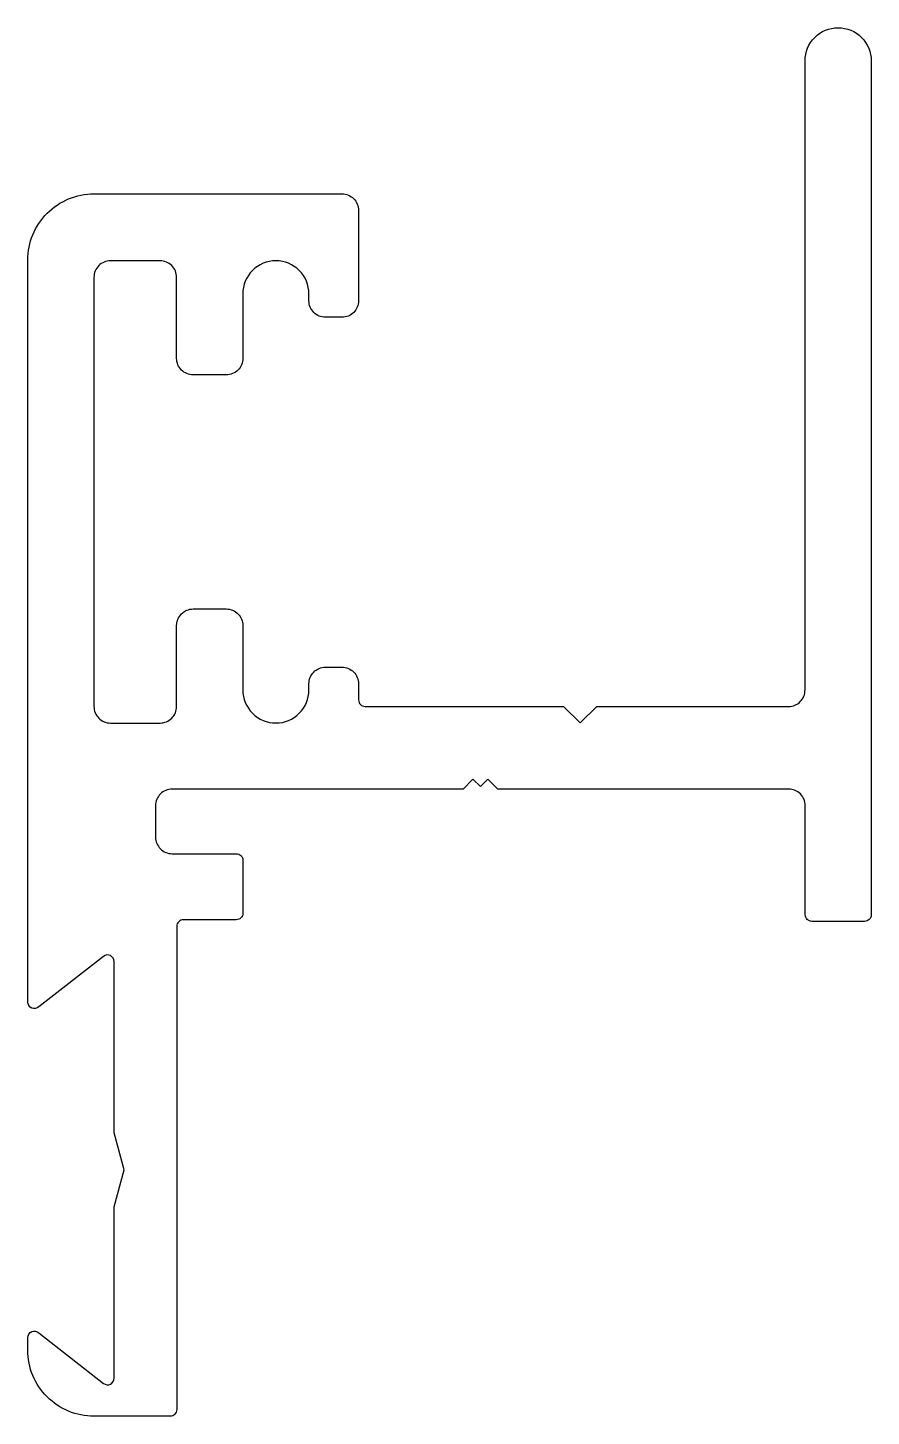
# Model space of a CAD drawing. Extents: x 471.7 to 497.2, y 629.4 to 671.4.
import ezdxf

# ---------------------------------------------------------------- set-up
doc = ezdxf.new("R2010")
doc.units = 0
doc.layers.get('0').update_dxf_attribs({"linetype": 'CONTINUOUS'})

msp = doc.modelspace()

# ---------------------------------------------------------------- linework, layer by layer
msp.add_lwpolyline([(485.204, 648.658), (484.904, 648.358), (476.108, 648.358, 0.414214), (475.608, 647.858), (475.608, 646.905, 0.414214), (476.108, 646.405), (478.049, 646.405, -0.414214), (478.249, 646.205), (478.249, 644.605, -0.414214), (478.049, 644.405), (476.449, 644.405, 0.414214), (476.249, 644.205), (476.249, 629.589, -0.414214), (476.049, 629.389), (473.745, 629.389, -0.414214), (471.745, 631.389), (471.745, 631.766, -0.655785), (472.081, 631.912), (474.033, 630.383, 0.625266), (474.356, 630.541), (474.356, 635.722), (474.656, 636.842), (474.356, 637.961), (474.356, 643.141, 0.625111), (474.033, 643.299), (472.081, 641.772, -0.655785), (471.745, 641.918), (471.745, 664.361, -0.414214), (473.745, 666.361), (481.245, 666.361, -0.414214), (481.745, 665.861), (481.745, 663.128, -0.414214), (481.245, 662.628), (480.745, 662.628, -0.414214), (480.245, 663.128), (480.245, 663.338, 0.414214), (479.245, 664.338, 0.414214), (478.245, 663.338), (478.245, 661.387, -0.414214), (477.745, 660.887), (476.745, 660.887, -0.414214), (476.245, 661.387), (476.245, 663.838, 0.414214), (475.745, 664.338), (474.245, 664.338, 0.414214), (473.745, 663.838), (473.745, 650.856, 0.414214), (474.245, 650.356), (475.745, 650.356, 0.414214), (476.245, 650.856), (476.245, 653.306, -0.414214), (476.745, 653.806), (477.745, 653.806, -0.414214), (478.245, 653.306), (478.245, 651.358, 0.414214), (479.245, 650.358, 0.414214), (480.245, 651.358), (480.245, 651.544, -0.414214), (480.745, 652.044), (481.245, 652.044, -0.414214), (481.745, 651.544), (481.745, 651.058, 0.414214), (481.945, 650.858), (487.945, 650.858), (488.445, 650.358), (488.945, 650.858), (494.745, 650.858, 0.414214), (495.245, 651.358), (495.245, 670.386, -0.414214), (496.245, 671.386, -0.414214), (497.245, 670.386), (497.245, 644.556, -0.414214), (497.045, 644.356), (495.451, 644.356, -0.414214), (495.251, 644.556), (495.251, 647.858, 0.414214), (494.751, 648.358), (485.954, 648.358), (485.654, 648.658), (485.429, 648.433)], format="xyb", close=True)

doc.saveas('drawing.dxf')
